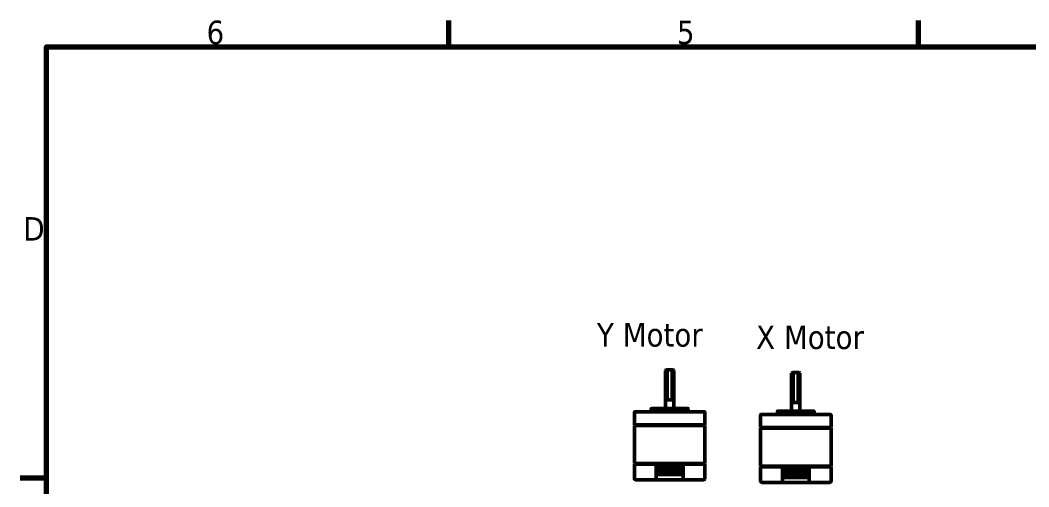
# Model space of a CAD drawing. Header units: millimetres. Extents: x 0 to 420, y 0 to 297.
# Drawn here: x 6.1 to 156.4, y 221.5 to 291 of the extents above; entities that cross this region are included whole.
import ezdxf

# ---------------------------------------------------------------- set-up
doc = ezdxf.new("R2010")
doc.units = ezdxf.units.MM
for name, color, linetype, lineweight in [('Border (ISO)', 7, 'Continuous', 70), ('Symbol (ISO)', 7, 'Continuous', 25), ('Visible (ISO)', 7, 'Continuous', 50)]:
    doc.layers.add(name, color=color, linetype=linetype, lineweight=lineweight)
doc.styles.add('Note Text (ISO)', font='tahoma.ttf')

# ---------------------------------------------------------------- blocks, each defined once
blk = doc.blocks.new('Borders Default Border')
at = {"layer": 'Border (ISO)'}
for p, q in [((70, 287), (70, 290.9)), ((140, 287), (140, 290.9)), ((10, 222.75), (6.1, 222.75))]:
    blk.add_line(p, q, dxfattribs=at)
at = {"layer": 'Border (ISO)', "flags": 128}
blk.add_lwpolyline([(10, 10), (10, 287), (410, 287), (410, 10), (10, 10)], dxfattribs=at)
at = {"layer": 'Border (ISO)', "char_height": 3.5, "attachment_point": 7, "style": 'Note Text (ISO)'}
for s, insert in [('6', (33.88, 287.33)), ('5', (103.98, 287.33)), ('D', (6.57, 258.13))]:
    blk.add_mtext(s, dxfattribs=dict(at, insert=insert))

msp = doc.modelspace()

# ---------------------------------------------------------------- linework, layer by layer
at = {"layer": 'Visible (ISO)'}
for p, q in [((102.41, 238.9), (102.28, 238.78)), ((102.28, 238.78), (102.53, 238.78)), ((102.28, 238.78), (102.28, 233.15)), ((102.41, 238.9), (103.41, 238.9)), ((102.53, 234.4), (102.53, 238.78)), ((103.28, 238.78), (103.53, 238.78)), ((103.28, 234.4), (103.28, 238.78)), ((103.41, 238.9), (103.53, 238.78)), ((103.53, 238.78), (103.53, 233.15)), ((121.21, 238.5), (121.08, 238.37)), ((121.08, 238.37), (121.33, 238.37)), ((121.08, 238.37), (121.08, 232.75)), ((121.21, 238.5), (122.21, 238.5)), ((121.33, 234), (121.33, 238.37)), ((122.08, 238.37), (122.33, 238.37)), ((122.08, 234), (122.08, 238.37)), ((122.21, 238.5), (122.33, 238.37)), ((122.33, 238.37), (122.33, 232.75)), ((100.16, 233.08), (100.16, 232.65)), ((105.58, 233.15), (100.23, 233.15)), ((102.53, 234.4), (103.28, 234.4)), ((105.66, 233.08), (105.66, 232.65)), ((121.33, 234), (122.08, 234)), ((97.66, 230.71), (97.66, 232.58)), ((97.86, 232.65), (97.73, 232.65)), ((97.86, 232.65), (98.52, 232.65)), ((98.82, 232.65), (98.52, 232.65)), ((98.82, 232.65), (107, 232.65)), ((107.3, 232.65), (107, 232.65)), ((107.3, 232.65), (107.96, 232.65)), ((108.08, 232.65), (107.96, 232.65)), ((108.16, 232.58), (108.16, 230.71)), ((116.46, 230.31), (116.46, 232.17)), ((116.66, 232.25), (116.53, 232.25)), ((116.66, 232.25), (117.32, 232.25)), ((117.62, 232.25), (117.32, 232.25)), ((117.62, 232.25), (125.8, 232.25)), ((118.96, 232.67), (118.96, 232.25)), ((124.38, 232.75), (119.03, 232.75)), ((124.46, 232.67), (124.46, 232.25)), ((126.1, 232.25), (125.8, 232.25)), ((126.1, 232.25), (126.76, 232.25)), ((126.88, 232.25), (126.76, 232.25)), ((126.96, 232.17), (126.96, 230.31)), ((97.72, 230.65), (97.66, 230.71)), ((97.66, 230.71), (97.81, 230.71)), ((97.66, 230.59), (97.72, 230.65)), ((97.66, 224.96), (97.66, 230.59)), ((97.87, 230.59), (97.66, 230.59)), ((97.85, 230.65), (97.72, 230.65)), ((98.46, 230.71), (97.81, 230.71)), ((97.85, 230.65), (98.51, 230.65)), ((98.96, 230.59), (97.87, 230.59)), ((98.46, 230.71), (98.82, 230.71)), ((98.82, 230.65), (98.51, 230.65)), ((107, 230.71), (98.82, 230.71)), ((98.82, 230.65), (107, 230.65)), ((99.58, 230.59), (98.96, 230.59)), ((106.24, 230.65), (99.58, 230.65)), ((99.58, 230.59), (106.24, 230.59)), ((106.86, 230.59), (106.24, 230.59)), ((107.95, 230.59), (106.86, 230.59)), ((107, 230.71), (107.36, 230.71)), ((107.31, 230.65), (107, 230.65)), ((107.31, 230.65), (107.97, 230.65)), ((108.01, 230.71), (107.36, 230.71)), ((108.16, 230.59), (107.95, 230.59)), ((108.1, 230.65), (107.97, 230.65)), ((108.01, 230.71), (108.16, 230.71)), ((108.1, 230.65), (108.16, 230.71)), ((108.16, 230.59), (108.1, 230.65)), ((108.16, 224.96), (108.16, 230.59)), ((116.52, 230.25), (116.46, 230.31)), ((116.46, 230.31), (116.61, 230.31)), ((116.46, 230.19), (116.52, 230.25)), ((116.46, 224.56), (116.46, 230.19)), ((116.67, 230.19), (116.46, 230.19)), ((116.65, 230.25), (116.52, 230.25)), ((117.26, 230.31), (116.61, 230.31)), ((116.65, 230.25), (117.31, 230.25)), ((117.76, 230.19), (116.67, 230.19)), ((117.26, 230.31), (117.62, 230.31)), ((117.62, 230.25), (117.31, 230.25)), ((125.8, 230.31), (117.62, 230.31)), ((117.62, 230.25), (125.8, 230.25)), ((118.38, 230.19), (117.76, 230.19)), ((125.04, 230.25), (118.38, 230.25)), ((118.38, 230.19), (125.04, 230.19)), ((125.66, 230.19), (125.04, 230.19)), ((126.75, 230.19), (125.66, 230.19)), ((125.8, 230.31), (126.16, 230.31)), ((126.11, 230.25), (125.8, 230.25)), ((126.11, 230.25), (126.77, 230.25)), ((126.81, 230.31), (126.16, 230.31)), ((126.96, 230.19), (126.75, 230.19)), ((126.9, 230.25), (126.77, 230.25)), ((126.81, 230.31), (126.96, 230.31)), ((126.9, 230.25), (126.96, 230.31)), ((126.96, 230.19), (126.9, 230.25)), ((126.96, 224.56), (126.96, 230.19)), ((97.72, 224.9), (97.66, 224.96)), ((97.66, 224.96), (97.87, 224.96)), ((97.72, 224.9), (97.66, 224.84)), ((97.81, 224.84), (97.66, 224.84)), ((97.66, 222.65), (97.66, 224.84)), ((97.72, 224.9), (97.85, 224.9)), ((97.81, 224.84), (98.46, 224.84)), ((98.51, 224.9), (97.85, 224.9)), ((97.87, 224.96), (98.96, 224.96)), ((98.82, 224.84), (98.46, 224.84)), ((98.51, 224.9), (98.82, 224.9)), ((100.91, 224.9), (98.82, 224.9)), ((98.82, 224.84), (100.91, 224.84)), ((98.96, 224.96), (99.58, 224.96)), ((106.24, 224.96), (99.58, 224.96)), ((99.58, 224.9), (101.03, 224.9)), ((100.91, 224.84), (100.91, 224.9)), ((100.91, 224.84), (100.91, 224.78)), ((100.91, 224.78), (100.91, 223.4)), ((101.91, 224.9), (101.03, 224.9)), ((101.16, 223.78), (101.16, 224.65)), ((101.16, 224.65), (101.91, 224.65)), ((104.66, 224.15), (101.16, 224.15)), ((101.6, 224.36), (101.6, 224.44)), ((101.62, 224.46), (101.7, 224.46)), ((101.7, 224.34), (101.62, 224.34)), ((101.72, 224.44), (101.72, 224.36)), ((101.91, 224.9), (103.91, 224.9)), ((101.91, 224.65), (101.91, 224.9)), ((102.1, 224.36), (102.1, 224.44)), ((102.12, 224.46), (102.2, 224.46)), ((102.2, 224.34), (102.12, 224.34)), ((102.22, 224.44), (102.22, 224.36)), ((102.6, 224.36), (102.6, 224.44)), ((102.62, 224.46), (102.7, 224.46)), ((102.7, 224.34), (102.62, 224.34)), ((102.72, 224.44), (102.72, 224.36)), ((103.1, 224.36), (103.1, 224.44)), ((103.12, 224.46), (103.2, 224.46)), ((103.2, 224.34), (103.12, 224.34)), ((103.22, 224.44), (103.22, 224.36)), ((103.6, 224.36), (103.6, 224.44)), ((103.62, 224.46), (103.7, 224.46)), ((103.7, 224.34), (103.62, 224.34)), ((103.72, 224.44), (103.72, 224.36)), ((104.78, 224.9), (103.91, 224.9)), ((103.91, 224.65), (103.91, 224.9)), ((103.91, 224.65), (104.66, 224.65)), ((104.1, 224.36), (104.1, 224.44)), ((104.12, 224.46), (104.2, 224.46)), ((104.2, 224.34), (104.12, 224.34)), ((104.22, 224.44), (104.22, 224.36)), ((104.66, 224.65), (104.66, 223.78)), ((104.78, 224.9), (106.24, 224.9)), ((104.91, 224.9), (104.91, 224.84)), ((107, 224.9), (104.91, 224.9)), ((104.91, 224.84), (107, 224.84)), ((104.91, 224.78), (104.91, 224.84)), ((104.91, 223.4), (104.91, 224.78)), ((106.24, 224.96), (106.86, 224.96)), ((106.86, 224.96), (107.95, 224.96)), ((107, 224.9), (107.31, 224.9)), ((107.36, 224.84), (107, 224.84)), ((107.97, 224.9), (107.31, 224.9)), ((107.36, 224.84), (108.01, 224.84)), ((107.95, 224.96), (108.16, 224.96)), ((107.97, 224.9), (108.1, 224.9)), ((108.16, 224.84), (108.01, 224.84)), ((108.1, 224.9), (108.16, 224.96)), ((108.1, 224.9), (108.16, 224.84)), ((108.16, 224.84), (108.16, 222.65)), ((116.52, 224.5), (116.46, 224.56)), ((116.46, 224.56), (116.67, 224.56)), ((116.52, 224.5), (116.46, 224.44)), ((116.61, 224.44), (116.46, 224.44)), ((116.46, 222.25), (116.46, 224.44)), ((116.52, 224.5), (116.65, 224.5)), ((116.61, 224.44), (117.26, 224.44)), ((117.31, 224.5), (116.65, 224.5)), ((116.67, 224.56), (117.76, 224.56)), ((117.62, 224.44), (117.26, 224.44)), ((117.31, 224.5), (117.62, 224.5)), ((119.71, 224.5), (117.62, 224.5)), ((117.62, 224.44), (119.71, 224.44)), ((117.76, 224.56), (118.38, 224.56)), ((125.04, 224.56), (118.38, 224.56)), ((118.38, 224.5), (119.83, 224.5)), ((119.71, 224.44), (119.71, 224.5)), ((119.71, 224.44), (119.71, 224.37)), ((119.71, 224.37), (119.71, 223)), ((120.71, 224.5), (119.83, 224.5)), ((119.96, 223.37), (119.96, 224.25)), ((119.96, 224.25), (120.71, 224.25)), ((120.4, 223.96), (120.4, 224.04)), ((120.42, 224.06), (120.5, 224.06)), ((120.52, 224.04), (120.52, 223.96)), ((120.71, 224.5), (122.71, 224.5)), ((120.71, 224.25), (120.71, 224.5)), ((120.9, 223.96), (120.9, 224.04)), ((120.92, 224.06), (121, 224.06)), ((121.02, 224.04), (121.02, 223.96)), ((121.4, 223.96), (121.4, 224.04)), ((121.42, 224.06), (121.5, 224.06)), ((121.52, 224.04), (121.52, 223.96)), ((121.9, 223.96), (121.9, 224.04)), ((121.92, 224.06), (122, 224.06)), ((122.02, 224.04), (122.02, 223.96)), ((122.4, 223.96), (122.4, 224.04)), ((122.42, 224.06), (122.5, 224.06)), ((122.52, 224.04), (122.52, 223.96)), ((123.58, 224.5), (122.71, 224.5)), ((122.71, 224.25), (122.71, 224.5)), ((122.71, 224.25), (123.46, 224.25)), ((122.9, 223.96), (122.9, 224.04)), ((122.92, 224.06), (123, 224.06)), ((123.02, 224.04), (123.02, 223.96)), ((123.46, 224.25), (123.46, 223.37)), ((123.58, 224.5), (125.04, 224.5)), ((123.71, 224.5), (123.71, 224.44)), ((125.8, 224.5), (123.71, 224.5)), ((123.71, 224.44), (125.8, 224.44)), ((123.71, 224.37), (123.71, 224.44)), ((123.71, 223), (123.71, 224.37)), ((125.04, 224.56), (125.66, 224.56)), ((125.66, 224.56), (126.75, 224.56)), ((125.8, 224.5), (126.11, 224.5)), ((126.16, 224.44), (125.8, 224.44)), ((126.77, 224.5), (126.11, 224.5)), ((126.16, 224.44), (126.81, 224.44)), ((126.75, 224.56), (126.96, 224.56)), ((126.77, 224.5), (126.9, 224.5)), ((126.96, 224.44), (126.81, 224.44)), ((126.9, 224.5), (126.96, 224.56)), ((126.9, 224.5), (126.96, 224.44)), ((126.96, 224.44), (126.96, 222.25)), ((97.78, 222.53), (97.89, 222.53)), ((98.55, 222.53), (97.89, 222.53)), ((98.35, 222.53), (98.35, 222.49)), ((98.55, 222.53), (98.82, 222.53)), ((101.03, 222.53), (98.82, 222.53)), ((99.72, 222.53), (99.72, 222.49)), ((100.91, 223.4), (100.91, 223.28)), ((101.03, 223.28), (100.91, 223.28)), ((100.91, 222.65), (100.91, 223.28)), ((104.78, 223.28), (101.03, 223.28)), ((101.03, 223.28), (104.78, 223.28)), ((104.78, 222.53), (101.03, 222.53)), ((104.66, 223.78), (101.16, 223.78)), ((104.91, 223.28), (104.78, 223.28)), ((107, 222.53), (104.78, 222.53)), ((104.91, 223.28), (104.91, 223.4)), ((104.91, 223.28), (104.91, 222.65)), ((106.1, 222.53), (106.1, 222.49)), ((107, 222.53), (107.27, 222.53)), ((107.92, 222.53), (107.27, 222.53)), ((107.47, 222.53), (107.47, 222.49)), ((107.92, 222.53), (108.03, 222.53)), ((119.71, 223), (119.71, 222.87)), ((119.83, 222.87), (119.71, 222.87)), ((119.71, 222.25), (119.71, 222.87)), ((123.58, 222.87), (119.83, 222.87)), ((119.83, 222.87), (123.58, 222.87)), ((123.46, 223.75), (119.96, 223.75)), ((123.46, 223.37), (119.96, 223.37)), ((120.5, 223.94), (120.42, 223.94)), ((121, 223.94), (120.92, 223.94)), ((121.5, 223.94), (121.42, 223.94)), ((122, 223.94), (121.92, 223.94)), ((122.5, 223.94), (122.42, 223.94)), ((123, 223.94), (122.92, 223.94)), ((123.71, 222.87), (123.58, 222.87)), ((123.71, 222.87), (123.71, 223)), ((123.71, 222.87), (123.71, 222.25)), ((98.35, 222.49), (99.72, 222.49)), ((106.1, 222.49), (107.47, 222.49)), ((116.58, 222.12), (116.69, 222.12)), ((117.35, 222.12), (116.69, 222.12)), ((117.15, 222.12), (117.15, 222.09)), ((117.15, 222.09), (118.52, 222.09)), ((117.35, 222.12), (117.62, 222.12)), ((119.83, 222.12), (117.62, 222.12)), ((118.52, 222.12), (118.52, 222.09)), ((123.58, 222.12), (119.83, 222.12)), ((125.8, 222.12), (123.58, 222.12)), ((124.9, 222.12), (124.9, 222.09)), ((124.9, 222.09), (126.27, 222.09)), ((125.8, 222.12), (126.07, 222.12)), ((126.72, 222.12), (126.07, 222.12)), ((126.27, 222.12), (126.27, 222.09)), ((126.72, 222.12), (126.83, 222.12))]:
    msp.add_line(p, q, dxfattribs=at)
for centre, radius, start, end in [((100.23, 233.08), 0.075, 90, 180), ((105.58, 233.08), 0.075, 0, 90), ((97.73, 232.58), 0.075, 90, 180), ((108.08, 232.58), 0.075, 0, 90), ((116.53, 232.17), 0.075, 90, 180), ((119.03, 232.67), 0.075, 90, 180), ((124.38, 232.67), 0.075, 0, 90), ((126.88, 232.17), 0.075, 0, 90), ((101.03, 224.78), 0.125, 90, 180), ((101.62, 224.44), 0.025, 90, 180), ((101.62, 224.36), 0.025, 180, 270), ((101.7, 224.44), 0.025, 0, 90), ((101.7, 224.36), 0.025, 270, 0), ((102.12, 224.44), 0.025, 90, 180), ((102.12, 224.36), 0.025, 180, 270), ((102.2, 224.44), 0.025, 0, 90), ((102.2, 224.36), 0.025, 270, 0), ((102.62, 224.44), 0.025, 90, 180), ((102.62, 224.36), 0.025, 180, 270), ((102.7, 224.44), 0.025, 0, 90), ((102.7, 224.36), 0.025, 270, 0), ((103.12, 224.44), 0.025, 90, 180), ((103.12, 224.36), 0.025, 180, 270), ((103.2, 224.44), 0.025, 0, 90), ((103.2, 224.36), 0.025, 270, 0), ((103.62, 224.44), 0.025, 90, 180), ((103.62, 224.36), 0.025, 180, 270), ((103.7, 224.44), 0.025, 0, 90), ((103.7, 224.36), 0.025, 270, 0), ((104.12, 224.44), 0.025, 90, 180), ((104.12, 224.36), 0.025, 180, 270), ((104.2, 224.44), 0.025, 0, 90), ((104.2, 224.36), 0.025, 270, 0), ((104.78, 224.78), 0.125, 0, 90), ((119.83, 224.37), 0.125, 90, 180), ((120.42, 224.04), 0.025, 90, 180), ((120.5, 224.04), 0.025, 0, 90), ((120.92, 224.04), 0.025, 90, 180), ((121, 224.04), 0.025, 0, 90), ((121.42, 224.04), 0.025, 90, 180), ((121.5, 224.04), 0.025, 0, 90), ((121.92, 224.04), 0.025, 90, 180), ((122, 224.04), 0.025, 0, 90), ((122.42, 224.04), 0.025, 90, 180), ((122.5, 224.04), 0.025, 0, 90), ((122.92, 224.04), 0.025, 90, 180), ((123, 224.04), 0.025, 0, 90), ((123.58, 224.37), 0.125, 0, 90), ((97.78, 222.65), 0.125, 180, 270), ((101.03, 223.4), 0.125, 180, 270), ((101.03, 222.65), 0.125, 180, 270), ((104.78, 223.4), 0.125, 270, 0), ((104.78, 222.65), 0.125, 270, 0), ((108.03, 222.65), 0.125, 270, 0), ((119.83, 223), 0.125, 180, 270), ((120.42, 223.96), 0.025, 180, 270), ((120.5, 223.96), 0.025, 270, 0), ((120.92, 223.96), 0.025, 180, 270), ((121, 223.96), 0.025, 270, 0), ((121.42, 223.96), 0.025, 180, 270), ((121.5, 223.96), 0.025, 270, 0), ((121.92, 223.96), 0.025, 180, 270), ((122, 223.96), 0.025, 270, 0), ((122.42, 223.96), 0.025, 180, 270), ((122.5, 223.96), 0.025, 270, 0), ((122.92, 223.96), 0.025, 180, 270), ((123, 223.96), 0.025, 270, 0), ((123.58, 223), 0.125, 270, 0), ((116.58, 222.25), 0.125, 180, 270), ((119.83, 222.25), 0.125, 180, 270), ((123.58, 222.25), 0.125, 270, 0), ((126.83, 222.25), 0.125, 270, 0)]:
    msp.add_arc(centre, radius, start, end, dxfattribs=at)
for points, weights in [([(102.53, 238.78), (102.74, 238.9), (102.91, 238.9)], [5.11111111113, 5.74999999999, 5.75]), ([(102.91, 238.9), (103.08, 238.9), (103.28, 238.78)], [5.75, 5.74999999999, 5.11111111113]), ([(121.33, 238.37), (121.54, 238.5), (121.71, 238.5)], [5.11111111113, 5.74999999999, 5.75]), ([(121.71, 238.5), (121.88, 238.5), (122.08, 238.37)], [5.75, 5.74999999999, 5.11111111113])]:
    msp.add_rational_spline(points, weights, degree=2, dxfattribs=at)

# ---------------------------------------------------------------- block references
msp.add_blockref('Borders Default Border', (0, 0))

# ---------------------------------------------------------------- texts
at = {"layer": 'Symbol (ISO)', "char_height": 3.5, "attachment_point": 1, "style": 'Note Text (ISO)'}
for s, insert, width in [('\\fTahoma|b0|i0;Y Motor', (92.07, 245.85), 16.5583), ('\\fTahoma|b0|i0;X Motor', (115.79, 245.49), 16.5782)]:
    msp.add_mtext(s, dxfattribs=dict(at, insert=insert, width=width))

doc.saveas('drawing.dxf')
